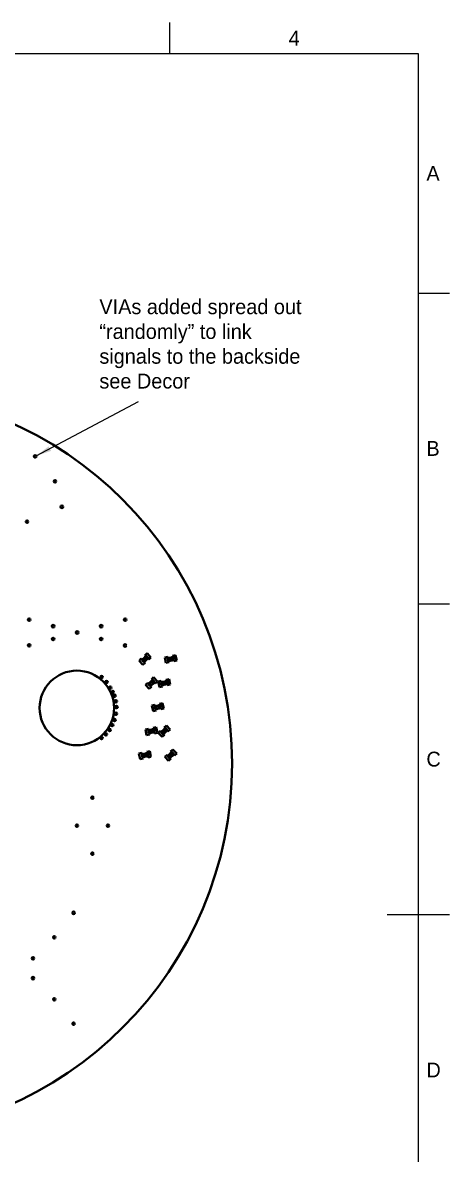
# Model space of a CAD drawing. Header units: millimetres. Extents: x 15 to 205, y 5 to 292.
# Drawn here: x 136.3 to 205, y 109.9 to 292 of the extents above; entities that cross this region are included whole.
import ezdxf

# ---------------------------------------------------------------- set-up
doc = ezdxf.new("R2010")
doc.units = ezdxf.units.MM
for name, color, linetype in [('Annotations', 7, 'Continuous'), ('Border', 7, 'Continuous'), ('Geometries', 7, 'Continuous')]:
    doc.layers.add(name, color=color, linetype=linetype)
doc.styles.add('Shapr0', font='txt', dxfattribs={"height": 2.3925})
doc.dimstyles.new('ISO-25', dxfattribs={"dimtxt": 2.5, "dimasz": 2.5, "dimexe": 1.25, "dimexo": 0.625, "dimtad": 1, "dimtxsty": 'Standard', "dimcen": 2.5, "dimadec": 0, "dimazin": 0, "dimtfac": 1, "dimtmove": 0, "dimatfit": 3, "dimfxl": 1, "dimarcsym": 0})

msp = doc.modelspace()

# ---------------------------------------------------------------- linework, layer by layer
at = {"layer": 'Border', "linetype": 'Continuous', "lineweight": 15}
for p, q in [((160, 287), (160, 292)), ((200, 287), (20, 287)), ((200, 10), (200, 287)), ((200, 248.5), (205, 248.5)), ((200, 198.5), (205, 198.5)), ((195, 148.5), (205, 148.5))]:
    msp.add_line(p, q, dxfattribs=at)
at = {"layer": 'Geometries', "linetype": 'Continuous', "lineweight": 40}
for p, q in [((155.01, 189.34), (155.38, 189.68)), ((155.38, 189.68), (155.52, 189.53)), ((155.51, 189.53), (155.44, 189.46)), ((155.44, 189.46), (155.78, 189.09)), ((155.51, 189.53), (155.52, 189.53)), ((155.85, 189.16), (155.51, 189.53)), ((155.52, 189.53), (155.55, 189.56)), ((156.06, 190.03), (155.55, 189.56)), ((155.55, 189.56), (155.89, 189.19)), ((155.89, 189.19), (156.4, 189.66)), ((155.96, 190.21), (156.33, 190.54)), ((156.1, 190.06), (155.96, 190.21)), ((156.06, 190.03), (156.1, 190.06)), ((156.4, 189.66), (156.06, 190.03)), ((156.18, 190.14), (156.1, 190.07)), ((156.1, 190.06), (156.1, 190.07)), ((156.1, 190.07), (156.44, 189.7)), ((156.52, 189.77), (156.18, 190.14)), ((156.33, 190.54), (156.94, 189.88)), ((156.43, 189.69), (156.4, 189.66)), ((156.44, 189.7), (156.43, 189.69)), ((156.57, 189.54), (156.43, 189.69)), ((156.44, 189.7), (156.52, 189.77)), ((156.94, 189.88), (156.57, 189.54)), ((159.15, 189.86), (159.63, 189.96)), ((159.34, 188.98), (159.15, 189.86)), ((159.68, 189.77), (159.58, 189.75)), ((159.58, 189.75), (159.69, 189.26)), ((159.63, 189.96), (159.68, 189.77)), ((159.68, 189.77), (159.72, 189.78)), ((159.78, 189.28), (159.68, 189.77)), ((159.68, 189.77), (159.68, 189.77)), ((160.4, 189.93), (159.72, 189.78)), ((159.72, 189.78), (159.83, 189.29)), ((159.83, 189.29), (160.51, 189.44)), ((160.4, 190.13), (160.89, 190.24)), ((160.45, 189.94), (160.4, 190.13)), ((160.4, 189.93), (160.45, 189.94)), ((160.51, 189.44), (160.4, 189.93)), ((160.56, 189.96), (160.45, 189.94)), ((160.45, 189.94), (160.45, 189.94)), ((160.45, 189.94), (160.56, 189.45)), ((160.55, 189.45), (160.51, 189.44)), ((160.56, 189.45), (160.55, 189.45)), ((160.6, 189.26), (160.55, 189.45)), ((160.66, 189.48), (160.56, 189.96)), ((160.56, 189.45), (160.66, 189.48)), ((161.09, 189.36), (160.6, 189.26)), ((160.89, 190.24), (161.09, 189.36)), ((155.62, 188.67), (155.01, 189.34)), ((155.99, 189.01), (155.62, 188.67)), ((155.78, 189.09), (155.85, 189.16)), ((155.89, 189.19), (155.85, 189.16)), ((155.85, 189.16), (155.85, 189.16)), ((155.85, 189.16), (155.99, 189.01)), ((159.83, 189.09), (159.34, 188.98)), ((159.69, 189.26), (159.78, 189.28)), ((159.79, 189.28), (159.78, 189.28)), ((159.83, 189.29), (159.79, 189.28)), ((159.79, 189.28), (159.83, 189.09)), ((156.05, 185.47), (156.42, 185.81)), ((156.42, 185.81), (156.55, 185.66)), ((157.1, 186.17), (156.59, 185.7)), ((156.92, 185.33), (157.44, 185.8)), ((157, 186.34), (157.36, 186.68)), ((157.13, 186.2), (157, 186.34)), ((157.1, 186.17), (157.13, 186.2)), ((157.44, 185.8), (157.1, 186.17)), ((157.13, 186.2), (157.14, 186.2)), ((157.21, 186.27), (157.14, 186.2)), ((157.14, 186.2), (157.47, 185.83)), ((157.55, 185.9), (157.21, 186.27)), ((157.36, 186.68), (157.97, 186.02)), ((157.47, 185.83), (157.44, 185.8)), ((157.47, 185.83), (157.55, 185.9)), ((157.47, 185.83), (157.47, 185.83)), ((157.6, 185.68), (157.47, 185.83)), ((157.97, 186.02), (157.6, 185.68)), ((158.11, 185.99), (158.6, 186.1)), ((158.31, 185.11), (158.11, 185.99)), ((158.64, 185.9), (158.54, 185.88)), ((158.54, 185.88), (158.65, 185.39)), ((158.6, 186.1), (158.64, 185.9)), ((158.64, 185.9), (158.69, 185.91)), ((158.64, 185.9), (158.64, 185.9)), ((158.75, 185.42), (158.64, 185.9)), ((159.37, 186.07), (158.69, 185.91)), ((158.69, 185.91), (158.8, 185.43)), ((159.37, 186.27), (159.86, 186.38)), ((159.41, 186.07), (159.37, 186.27)), ((159.37, 186.07), (159.41, 186.07)), ((159.48, 185.58), (159.37, 186.07)), ((159.41, 186.07), (159.42, 186.08)), ((159.52, 186.1), (159.42, 186.08)), ((159.42, 186.08), (159.53, 185.59)), ((159.63, 185.61), (159.52, 186.1)), ((159.86, 186.38), (160.05, 185.5)), ((156.66, 184.81), (156.05, 185.47)), ((156.55, 185.66), (156.48, 185.6)), ((156.48, 185.6), (156.81, 185.23)), ((156.55, 185.66), (156.59, 185.7)), ((156.55, 185.66), (156.55, 185.66)), ((156.89, 185.29), (156.55, 185.66)), ((156.59, 185.7), (156.92, 185.33)), ((157.02, 185.15), (156.66, 184.81)), ((156.81, 185.23), (156.89, 185.29)), ((156.92, 185.33), (156.89, 185.3)), ((156.89, 185.3), (156.89, 185.29)), ((156.89, 185.3), (157.02, 185.15)), ((158.79, 185.22), (158.31, 185.11)), ((158.65, 185.39), (158.75, 185.42)), ((158.8, 185.43), (158.75, 185.42)), ((158.75, 185.42), (158.75, 185.42)), ((158.75, 185.42), (158.79, 185.22)), ((158.8, 185.43), (159.48, 185.58)), ((159.52, 185.59), (159.48, 185.58)), ((159.53, 185.59), (159.52, 185.59)), ((159.56, 185.39), (159.52, 185.59)), ((159.53, 185.59), (159.63, 185.61)), ((160.05, 185.5), (159.56, 185.39)), ((157.08, 182.13), (157.56, 182.24)), ((157.27, 181.25), (157.08, 182.13)), ((157.56, 182.24), (157.61, 182.04)), ((158.33, 182.2), (157.65, 182.05)), ((158.33, 182.41), (158.82, 182.51)), ((158.37, 182.21), (158.33, 182.41)), ((158.33, 182.2), (158.37, 182.21)), ((158.44, 181.71), (158.33, 182.2)), ((158.37, 182.21), (158.38, 182.21)), ((158.49, 182.24), (158.38, 182.21)), ((158.38, 182.21), (158.49, 181.72)), ((158.59, 181.75), (158.49, 182.24)), ((158.82, 182.51), (159.01, 181.64)), ((157.76, 181.36), (157.27, 181.25)), ((157.6, 182.04), (157.51, 182.02)), ((157.51, 182.02), (157.62, 181.53)), ((157.6, 182.04), (157.61, 182.04)), ((157.71, 181.55), (157.6, 182.04)), ((157.61, 182.04), (157.65, 182.05)), ((157.62, 181.53), (157.71, 181.55)), ((157.65, 182.05), (157.76, 181.56)), ((157.72, 181.55), (157.71, 181.55)), ((157.76, 181.56), (157.72, 181.55)), ((157.72, 181.55), (157.76, 181.36)), ((157.76, 181.56), (158.44, 181.71)), ((158.48, 181.72), (158.44, 181.71)), ((158.53, 181.53), (158.48, 181.72)), ((158.49, 181.72), (158.48, 181.72)), ((158.49, 181.72), (158.59, 181.75)), ((159.01, 181.64), (158.53, 181.53)), ((157.3, 178.54), (157.78, 178.65)), ((157.34, 178.35), (157.3, 178.54)), ((157.78, 178.65), (157.98, 177.77)), ((159.17, 178.44), (158.66, 177.97)), ((159.07, 178.62), (159.43, 178.95)), ((159.2, 178.47), (159.07, 178.62)), ((159.17, 178.44), (159.2, 178.47)), ((159.51, 178.07), (159.17, 178.44)), ((159.2, 178.47), (159.21, 178.47)), ((159.28, 178.54), (159.21, 178.47)), ((159.21, 178.47), (159.55, 178.11)), ((159.62, 178.18), (159.28, 178.54)), ((159.43, 178.95), (160.04, 178.29)), ((156.04, 178.26), (156.53, 178.37)), ((156.24, 177.39), (156.04, 178.26)), ((156.72, 177.49), (156.24, 177.39)), ((156.57, 178.18), (156.47, 178.16)), ((156.47, 178.16), (156.58, 177.67)), ((156.53, 178.37), (156.57, 178.18)), ((156.57, 178.18), (156.62, 178.19)), ((156.57, 178.18), (156.57, 178.18)), ((156.68, 177.69), (156.57, 178.18)), ((156.58, 177.67), (156.68, 177.69)), ((157.3, 178.34), (156.62, 178.19)), ((156.62, 178.19), (156.73, 177.7)), ((156.73, 177.7), (156.68, 177.69)), ((156.68, 177.69), (156.68, 177.69)), ((156.68, 177.69), (156.72, 177.49)), ((156.73, 177.7), (157.41, 177.85)), ((157.3, 178.34), (157.34, 178.35)), ((157.41, 177.85), (157.3, 178.34)), ((157.34, 178.35), (157.35, 178.35)), ((157.45, 178.37), (157.35, 178.35)), ((157.35, 178.35), (157.46, 177.86)), ((157.45, 177.86), (157.41, 177.85)), ((157.56, 177.88), (157.45, 178.37)), ((157.46, 177.86), (157.45, 177.86)), ((157.49, 177.66), (157.45, 177.86)), ((157.46, 177.86), (157.56, 177.88)), ((157.98, 177.77), (157.49, 177.66)), ((158.12, 177.75), (158.49, 178.08)), ((158.73, 177.08), (158.12, 177.75)), ((158.49, 178.08), (158.62, 177.94)), ((158.62, 177.94), (158.55, 177.87)), ((158.55, 177.87), (158.89, 177.5)), ((158.62, 177.94), (158.66, 177.97)), ((158.62, 177.94), (158.62, 177.94)), ((158.96, 177.57), (158.62, 177.94)), ((158.66, 177.97), (158.99, 177.6)), ((159.09, 177.42), (158.73, 177.08)), ((158.89, 177.5), (158.96, 177.57)), ((158.99, 177.6), (158.96, 177.57)), ((158.96, 177.57), (158.96, 177.57)), ((158.96, 177.57), (159.09, 177.42)), ((158.99, 177.6), (159.51, 178.07)), ((159.54, 178.1), (159.51, 178.07)), ((159.55, 178.11), (159.54, 178.1)), ((159.67, 177.95), (159.54, 178.1)), ((159.55, 178.11), (159.62, 178.18)), ((160.04, 178.29), (159.67, 177.95)), ((156.26, 174.68), (156.75, 174.79)), ((156.75, 174.79), (156.94, 173.91)), ((160.1, 174.75), (160.47, 175.09)), ((160.47, 175.09), (161.08, 174.43)), ((155, 174.4), (155.49, 174.51)), ((155.2, 173.52), (155, 174.4)), ((155.69, 173.63), (155.2, 173.52)), ((155.53, 174.31), (155.44, 174.29)), ((155.44, 174.29), (155.55, 173.8)), ((155.49, 174.51), (155.54, 174.31)), ((155.53, 174.31), (155.54, 174.31)), ((155.64, 173.82), (155.53, 174.31)), ((155.54, 174.31), (155.58, 174.32)), ((155.55, 173.8), (155.64, 173.82)), ((156.26, 174.47), (155.58, 174.32)), ((155.58, 174.32), (155.69, 173.84)), ((155.69, 173.84), (155.64, 173.83)), ((155.64, 173.83), (155.64, 173.82)), ((155.64, 173.83), (155.69, 173.63)), ((155.69, 173.84), (156.37, 173.99)), ((156.3, 174.48), (156.26, 174.68)), ((156.26, 174.47), (156.3, 174.48)), ((156.37, 173.99), (156.26, 174.47)), ((156.3, 174.48), (156.31, 174.49)), ((156.42, 174.51), (156.31, 174.49)), ((156.31, 174.49), (156.42, 174)), ((156.41, 174), (156.37, 173.99)), ((156.42, 174), (156.41, 174)), ((156.46, 173.8), (156.41, 174)), ((156.52, 174.02), (156.42, 174.51)), ((156.42, 174), (156.52, 174.02)), ((156.94, 173.91), (156.46, 173.8)), ((159.15, 173.88), (159.52, 174.22)), ((159.76, 173.22), (159.15, 173.88)), ((159.52, 174.22), (159.66, 174.07)), ((159.65, 174.07), (159.58, 174.01)), ((159.58, 174.01), (159.92, 173.64)), ((159.65, 174.07), (159.66, 174.07)), ((159.99, 173.7), (159.65, 174.07)), ((159.66, 174.07), (159.69, 174.11)), ((160.21, 174.58), (159.69, 174.11)), ((159.69, 174.11), (160.03, 173.74)), ((160.13, 173.56), (159.76, 173.22)), ((159.92, 173.64), (159.99, 173.7)), ((160.03, 173.74), (159.99, 173.7)), ((159.99, 173.7), (159.99, 173.7)), ((159.99, 173.7), (160.13, 173.56)), ((160.03, 173.74), (160.54, 174.21)), ((160.24, 174.6), (160.1, 174.75)), ((160.21, 174.58), (160.24, 174.6)), ((160.54, 174.21), (160.21, 174.58)), ((160.32, 174.68), (160.24, 174.61)), ((160.24, 174.6), (160.24, 174.61)), ((160.24, 174.61), (160.58, 174.24)), ((160.66, 174.31), (160.32, 174.68)), ((160.57, 174.24), (160.54, 174.21)), ((160.58, 174.24), (160.57, 174.24)), ((160.71, 174.09), (160.57, 174.24)), ((160.58, 174.24), (160.66, 174.31)), ((161.08, 174.43), (160.71, 174.09))]:
    msp.add_line(p, q, dxfattribs=at)
for centre, radius in [((110, 172.8), 60), ((138.28, 222.21), 0.2), ((141.48, 218.21), 0.2), ((142.58, 214.11), 0.2), ((136.98, 211.71), 0.2), ((137.32, 195.95), 0.2), ((141.18, 194.91), 0.2), ((148.91, 194.91), 0.2), ((152.78, 195.95), 0.2), ((141.19, 192.84), 0.2), ((145.05, 193.88), 0.2), ((148.91, 192.84), 0.2), ((137.32, 191.81), 0.2), ((152.77, 191.8), 0.2), ((155.97, 189.6), 0.2), ((160.11, 189.61), 0.2), ((145, 181.75), 6), ((148.98, 186.71), 0.2), ((149.78, 185.91), 0.2), ((157.01, 185.74), 0.2), ((159.08, 185.74), 0.2), ((150.38, 185.01), 0.2), ((150.78, 184.31), 0.2), ((151.08, 183.71), 0.2), ((151.28, 182.81), 0.2), ((151.38, 181.91), 0.2), ((158.04, 181.88), 0.2), ((151.28, 180.81), 0.2), ((150.68, 179.01), 0.2), ((151.08, 179.81), 0.2), ((148.98, 176.91), 0.2), ((149.68, 177.51), 0.2), ((150.28, 178.21), 0.2), ((157, 178.01), 0.2), ((159.08, 178.01), 0.2), ((155.97, 174.15), 0.2), ((160.11, 174.15), 0.2), ((147.51, 167.3), 0.2), ((145.01, 162.8), 0.2), ((150.01, 162.8), 0.2), ((147.51, 158.3), 0.2), ((144.47, 148.78), 0.2), ((141.36, 144.85), 0.2), ((137.94, 141.47), 0.2), ((137.94, 138.28), 0.2), ((141.36, 134.88), 0.2), ((144.47, 130.95), 0.2)]:
    msp.add_circle(centre, radius, dxfattribs=at)

# ---------------------------------------------------------------- texts
at = {"layer": 'Annotations', "linetype": 'Continuous', "lineweight": 15, "insert": (148.63, 240.3), "char_height": 1.7944, "width": 84.6667, "attachment_point": 4}
msp.add_mtext('{\\fSF-Mono-Regular-Extended.ttf|b0|i0|c0|p0;\\H1.333333x;VIAs added spread out\\P“randomly” to link\\Psignals to the backside\\Psee Decor}', dxfattribs=at)
at = {"layer": 'Border', "linetype": 'Continuous', "lineweight": 15, "char_height": 2.39, "width": 2.3925, "style": 'Shapr0'}
for s, insert, attachment_point in [('4', (180, 288.3), 8), ('A', (201.3, 267.75), 4), ('B', (201.3, 223.5), 4), ('C', (201.3, 173.5), 4), ('D', (201.3, 123.5), 4)]:
    msp.add_mtext(s, dxfattribs=dict(at, insert=insert, attachment_point=attachment_point))

# ---------------------------------------------------------------- leaders
at = {"layer": 'Annotations', "linetype": 'Continuous', "lineweight": 15}
msp.add_leader([(138.45, 222.3), (154.95, 231.04)], dimstyle='ISO-25', dxfattribs=at)

doc.saveas('drawing.dxf')
